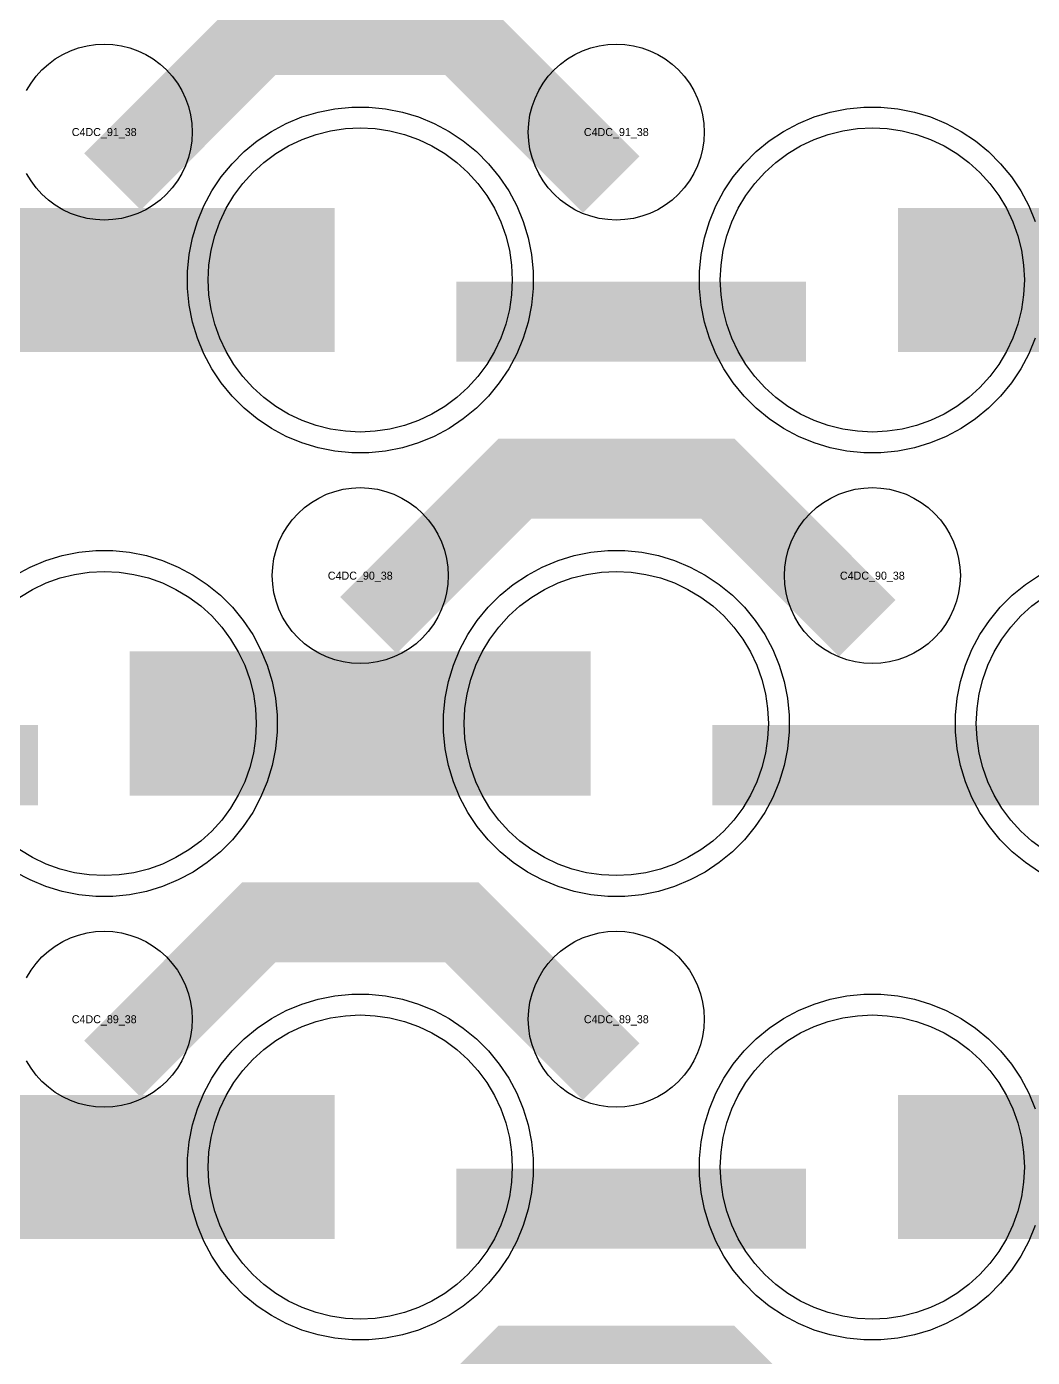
# Model space of a CAD drawing. Extents: x -11880 to 11880, y -14992 to 14992.
# Drawn here: x 135.8 to 450, y -2566.8 to -2151.1 of the extents above; entities that cross this region are included whole.
import ezdxf
from ezdxf.enums import TextEntityAlignment as Align

# ---------------------------------------------------------------- set-up
doc = ezdxf.new("R2010")
doc.units = 0
doc.header["$MEASUREMENT"] = 0
for name, color, linetype in [('GDS_775_DT_237', 138, 'CONTINUOUS'), ('RDL1_FS', 34, 'CONTINUOUS'), ('RDL_BS', 160, 'CONTINUOUS')]:
    doc.layers.add(name, color=color, linetype=linetype)

msp = doc.modelspace()

# ---------------------------------------------------------------- linework, layer by layer
at = {"layer": 'RDL1_FS', "color": 11, "true_color": 0xf27172}
for points in [[(240, -2277.744), (235.343, -2277.515), (230.732, -2276.831), (226.209, -2275.699), (221.819, -2274.127), (217.605, -2272.135), (213.605, -2269.737), (209.86, -2266.959), (206.406, -2263.829), (203.276, -2260.375), (200.498, -2256.63), (198.1, -2252.63), (196.108, -2248.416), (194.536, -2244.026), (193.404, -2239.503), (192.72, -2234.892), (192.491, -2230.235), (192.72, -2225.578), (193.404, -2220.967), (194.536, -2216.444), (196.108, -2212.054), (198.1, -2207.84), (200.498, -2203.84), (203.276, -2200.095), (206.406, -2196.641), (209.86, -2193.511), (213.605, -2190.733), (217.605, -2188.335), (221.819, -2186.343), (226.209, -2184.771), (230.732, -2183.639), (235.343, -2182.955), (240, -2182.726), (244.657, -2182.955), (249.268, -2183.639), (253.791, -2184.771), (258.181, -2186.343), (262.395, -2188.335), (266.395, -2190.733), (270.14, -2193.511), (273.594, -2196.641), (276.724, -2200.095), (279.502, -2203.84), (281.9, -2207.84), (283.892, -2212.054), (285.464, -2216.444), (286.596, -2220.967), (287.28, -2225.578), (287.509, -2230.235), (287.28, -2234.892), (286.596, -2239.503), (285.464, -2244.026), (283.892, -2248.416), (281.9, -2252.63), (279.502, -2256.63), (276.724, -2260.375), (273.594, -2263.829), (270.14, -2266.959), (266.395, -2269.737), (262.395, -2272.135), (258.181, -2274.127), (253.791, -2275.699), (249.268, -2276.831), (244.657, -2277.515)], [(400, -2277.744), (395.343, -2277.515), (390.732, -2276.831), (386.209, -2275.699), (381.819, -2274.127), (377.605, -2272.135), (373.605, -2269.737), (369.86, -2266.959), (366.406, -2263.829), (363.276, -2260.375), (360.498, -2256.63), (358.1, -2252.63), (356.108, -2248.416), (354.536, -2244.026), (353.404, -2239.503), (352.72, -2234.892), (352.491, -2230.235), (352.72, -2225.578), (353.404, -2220.967), (354.536, -2216.444), (356.108, -2212.054), (358.1, -2207.84), (360.498, -2203.84), (363.276, -2200.095), (366.406, -2196.641), (369.86, -2193.511), (373.605, -2190.733), (377.605, -2188.335), (381.819, -2186.343), (386.209, -2184.771), (390.732, -2183.639), (395.343, -2182.955), (400, -2182.726), (404.657, -2182.955), (409.268, -2183.639), (413.791, -2184.771), (418.181, -2186.343), (422.395, -2188.335), (426.395, -2190.733), (430.14, -2193.511), (433.594, -2196.641), (436.724, -2200.095), (439.502, -2203.84), (441.9, -2207.84), (443.892, -2212.054), (445.464, -2216.444), (446.596, -2220.967), (447.28, -2225.578), (447.509, -2230.235), (447.28, -2234.892), (446.596, -2239.503), (445.464, -2244.026), (443.892, -2248.416), (441.9, -2252.63), (439.502, -2256.63), (436.724, -2260.375), (433.594, -2263.829), (430.14, -2266.959), (426.395, -2269.737), (422.395, -2272.135), (418.181, -2274.127), (413.791, -2275.699), (409.268, -2276.831), (404.657, -2277.515)], [(320, -2416.309), (315.343, -2416.08), (310.732, -2415.396), (306.209, -2414.264), (301.819, -2412.692), (297.605, -2410.7), (293.605, -2408.302), (289.86, -2405.524), (286.406, -2402.394), (283.276, -2398.94), (280.498, -2395.195), (278.1, -2391.195), (276.108, -2386.981), (274.536, -2382.591), (273.404, -2378.068), (272.72, -2373.457), (272.491, -2368.8), (272.72, -2364.143), (273.404, -2359.532), (274.536, -2355.009), (276.108, -2350.619), (278.1, -2346.405), (280.498, -2342.405), (283.276, -2338.66), (286.406, -2335.206), (289.86, -2332.076), (293.605, -2329.298), (297.605, -2326.9), (301.819, -2324.908), (306.209, -2323.336), (310.732, -2322.204), (315.343, -2321.52), (320, -2321.291), (324.657, -2321.52), (329.268, -2322.204), (333.791, -2323.336), (338.181, -2324.908), (342.395, -2326.9), (346.395, -2329.298), (350.14, -2332.076), (353.594, -2335.206), (356.724, -2338.66), (359.502, -2342.405), (361.9, -2346.405), (363.892, -2350.619), (365.464, -2355.009), (366.596, -2359.532), (367.28, -2364.143), (367.509, -2368.8), (367.28, -2373.457), (366.596, -2378.068), (365.464, -2382.591), (363.892, -2386.981), (361.9, -2391.195), (359.502, -2395.195), (356.724, -2398.94), (353.594, -2402.394), (350.14, -2405.524), (346.395, -2408.302), (342.395, -2410.7), (338.181, -2412.692), (333.791, -2414.264), (329.268, -2415.396), (324.657, -2416.08)]]:
    msp.add_lwpolyline(points, close=True, dxfattribs=at)
for points in [[(88.002, -2230.235, 45, 45, 0), (160.002, -2230.235, 45, 45, 0)], [(160.002, -2230.235, 45, 45, 0), (232.002, -2230.235, 45, 45, 0)], [(408.002, -2230.235, 45, 45, 0), (480.002, -2230.235, 45, 45, 0)], [(168.002, -2368.8, 45, 45, 0), (240.002, -2368.8, 45, 45, 0)], [(240.002, -2368.8, 45, 45, 0), (312.002, -2368.8, 45, 45, 0)]]:
    msp.add_lwpolyline(points, format="xyseb", dxfattribs=at)
for points in [[(133.605, -2329.298), (137.605, -2326.9), (141.819, -2324.908), (146.209, -2323.336), (150.732, -2322.204), (155.343, -2321.52), (160, -2321.291), (164.657, -2321.52), (169.268, -2322.204), (173.791, -2323.336), (178.181, -2324.908), (182.395, -2326.9), (186.395, -2329.298), (190.14, -2332.076), (193.594, -2335.206), (196.724, -2338.66), (199.502, -2342.405), (201.9, -2346.405), (203.892, -2350.619), (205.464, -2355.009), (206.596, -2359.532), (207.28, -2364.143), (207.509, -2368.8), (207.28, -2373.457), (206.596, -2378.068), (205.464, -2382.591), (203.892, -2386.981), (201.9, -2391.195), (199.502, -2395.195), (196.724, -2398.94), (193.594, -2402.394), (190.14, -2405.524), (186.395, -2408.302), (182.395, -2410.7), (178.181, -2412.692), (173.791, -2414.264), (169.268, -2415.396), (164.657, -2416.08), (160, -2416.309), (155.343, -2416.08), (150.732, -2415.396), (146.209, -2414.264), (141.819, -2412.692), (137.605, -2410.7), (133.605, -2408.302)], [(453.605, -2408.302), (449.86, -2405.524), (446.406, -2402.394), (443.276, -2398.94), (440.498, -2395.195), (438.1, -2391.195), (436.108, -2386.981), (434.536, -2382.591), (433.404, -2378.068), (432.72, -2373.457), (432.491, -2368.8), (432.72, -2364.143), (433.404, -2359.532), (434.536, -2355.009), (436.108, -2350.619), (438.1, -2346.405), (440.498, -2342.405), (443.276, -2338.66), (446.406, -2335.206), (449.86, -2332.076), (453.605, -2329.298)]]:
    msp.add_lwpolyline(points, dxfattribs=at)
at = {"layer": 'RDL1_FS'}
for points in [[(240, -2554.869), (235.343, -2554.64), (230.732, -2553.956), (226.209, -2552.824), (221.819, -2551.252), (217.605, -2549.26), (213.605, -2546.862), (209.86, -2544.084), (206.406, -2540.954), (203.276, -2537.5), (200.498, -2533.755), (198.1, -2529.755), (196.108, -2525.541), (194.536, -2521.151), (193.404, -2516.628), (192.72, -2512.017), (192.491, -2507.36), (192.72, -2502.703), (193.404, -2498.092), (194.536, -2493.569), (196.108, -2489.179), (198.1, -2484.965), (200.498, -2480.965), (203.276, -2477.22), (206.406, -2473.766), (209.86, -2470.636), (213.605, -2467.858), (217.605, -2465.46), (221.819, -2463.468), (226.209, -2461.896), (230.732, -2460.764), (235.343, -2460.08), (240, -2459.851), (244.657, -2460.08), (249.268, -2460.764), (253.791, -2461.896), (258.181, -2463.468), (262.395, -2465.46), (266.395, -2467.858), (270.14, -2470.636), (273.594, -2473.766), (276.724, -2477.22), (279.502, -2480.965), (281.9, -2484.965), (283.892, -2489.179), (285.464, -2493.569), (286.596, -2498.092), (287.28, -2502.703), (287.509, -2507.36), (287.28, -2512.017), (286.596, -2516.628), (285.464, -2521.151), (283.892, -2525.541), (281.9, -2529.755), (279.502, -2533.755), (276.724, -2537.5), (273.594, -2540.954), (270.14, -2544.084), (266.395, -2546.862), (262.395, -2549.26), (258.181, -2551.252), (253.791, -2552.824), (249.268, -2553.956), (244.657, -2554.64)], [(400, -2554.869), (395.343, -2554.64), (390.732, -2553.956), (386.209, -2552.824), (381.819, -2551.252), (377.605, -2549.26), (373.605, -2546.862), (369.86, -2544.084), (366.406, -2540.954), (363.276, -2537.5), (360.498, -2533.755), (358.1, -2529.755), (356.108, -2525.541), (354.536, -2521.151), (353.404, -2516.628), (352.72, -2512.017), (352.491, -2507.36), (352.72, -2502.703), (353.404, -2498.092), (354.536, -2493.569), (356.108, -2489.179), (358.1, -2484.965), (360.498, -2480.965), (363.276, -2477.22), (366.406, -2473.766), (369.86, -2470.636), (373.605, -2467.858), (377.605, -2465.46), (381.819, -2463.468), (386.209, -2461.896), (390.732, -2460.764), (395.343, -2460.08), (400, -2459.851), (404.657, -2460.08), (409.268, -2460.764), (413.791, -2461.896), (418.181, -2463.468), (422.395, -2465.46), (426.395, -2467.858), (430.14, -2470.636), (433.594, -2473.766), (436.724, -2477.22), (439.502, -2480.965), (441.9, -2484.965), (443.892, -2489.179), (445.464, -2493.569), (446.596, -2498.092), (447.28, -2502.703), (447.509, -2507.36), (447.28, -2512.017), (446.596, -2516.628), (445.464, -2521.151), (443.892, -2525.541), (441.9, -2529.755), (439.502, -2533.755), (436.724, -2537.5), (433.594, -2540.954), (430.14, -2544.084), (426.395, -2546.862), (422.395, -2549.26), (418.181, -2551.252), (413.791, -2552.824), (409.268, -2553.956), (404.657, -2554.64)]]:
    msp.add_lwpolyline(points, close=True, dxfattribs=at)
for points in [[(88.002, -2507.36, 45, 45, 0), (160.002, -2507.36, 45, 45, 0)], [(160.002, -2507.36, 45, 45, 0), (232.002, -2507.36, 45, 45, 0)], [(408.002, -2507.36, 45, 45, 0), (480.002, -2507.36, 45, 45, 0)]]:
    msp.add_lwpolyline(points, format="xyseb", dxfattribs=at)
at = {"layer": 'RDL_BS'}
for points in [[(162.562, -2199.549, 25, 25, 0), (208.377, -2153.734, 25, 25, 0), (241.93, -2153.734, 25, 25, 0)], [(318.401, -2200.448, 25, 25, 0), (271.687, -2153.734, 25, 25, 0), (241.929, -2153.734, 25, 25, 0)], [(242.562, -2338.114, 25, 25, 0), (288.377, -2292.299, 25, 25, 0), (321.93, -2292.299, 25, 25, 0)], [(398.401, -2339.013, 25, 25, 0), (351.687, -2292.299, 25, 25, 0), (321.929, -2292.299, 25, 25, 0)], [(162.562, -2476.674, 25, 25, 0), (208.377, -2430.859, 25, 25, 0), (241.93, -2430.859, 25, 25, 0)], [(318.401, -2477.573, 25, 25, 0), (271.687, -2430.859, 25, 25, 0), (241.929, -2430.859, 25, 25, 0)], [(270.016, -2520.373, 25, 25, 0), (379.281, -2520.373, 25, 25, 0)], [(242.562, -2615.239, 25, 25, 0), (288.377, -2569.424, 25, 25, 0), (321.93, -2569.424, 25, 25, 0)], [(398.401, -2616.138, 25, 25, 0), (351.687, -2569.424, 25, 25, 0), (321.929, -2569.424, 25, 25, 0)]]:
    msp.add_lwpolyline(points, format="xyseb", dxfattribs=at)
for points in [[(135.75, -2171.091), (137.143, -2168.767), (138.746, -2166.604), (140.558, -2164.605), (142.557, -2162.793), (144.72, -2161.19), (147.044, -2159.797), (149.481, -2158.645), (152.016, -2157.738), (154.635, -2157.081), (157.307, -2156.685), (160, -2156.553), (162.693, -2156.685), (165.365, -2157.081), (167.984, -2157.738), (170.519, -2158.645), (172.956, -2159.797), (175.28, -2161.19), (177.443, -2162.793), (179.442, -2164.605), (181.254, -2166.604), (182.857, -2168.767), (184.25, -2171.091), (185.402, -2173.528), (186.309, -2176.063), (186.966, -2178.682), (187.362, -2181.354), (187.494, -2184.047), (187.362, -2186.74), (186.966, -2189.412), (186.309, -2192.031), (185.402, -2194.566), (184.25, -2197.003), (182.857, -2199.327), (181.254, -2201.49), (179.442, -2203.489), (177.443, -2205.301), (175.28, -2206.904), (172.956, -2208.297), (170.519, -2209.449), (167.984, -2210.356), (165.365, -2211.013), (162.693, -2211.409), (160, -2211.541), (157.307, -2211.409), (154.635, -2211.013), (152.016, -2210.356), (149.481, -2209.449), (147.044, -2208.297), (144.72, -2206.904), (142.557, -2205.301), (140.558, -2203.489), (138.746, -2201.49), (137.143, -2199.327), (135.75, -2197.003)], [(135.75, -2448.216), (137.143, -2445.892), (138.746, -2443.729), (140.558, -2441.73), (142.557, -2439.918), (144.72, -2438.315), (147.044, -2436.922), (149.481, -2435.77), (152.016, -2434.863), (154.635, -2434.206), (157.307, -2433.81), (160, -2433.678), (162.693, -2433.81), (165.365, -2434.206), (167.984, -2434.863), (170.519, -2435.77), (172.956, -2436.922), (175.28, -2438.315), (177.443, -2439.918), (179.442, -2441.73), (181.254, -2443.729), (182.857, -2445.892), (184.25, -2448.216), (185.402, -2450.653), (186.309, -2453.188), (186.966, -2455.807), (187.362, -2458.479), (187.494, -2461.172), (187.362, -2463.865), (186.966, -2466.537), (186.309, -2469.156), (185.402, -2471.691), (184.25, -2474.128), (182.857, -2476.452), (181.254, -2478.615), (179.442, -2480.614), (177.443, -2482.426), (175.28, -2484.029), (172.956, -2485.422), (170.519, -2486.574), (167.984, -2487.481), (165.365, -2488.138), (162.693, -2488.534), (160, -2488.666), (157.307, -2488.534), (154.635, -2488.138), (152.016, -2487.481), (149.481, -2486.574), (147.044, -2485.422), (144.72, -2484.029), (142.557, -2482.426), (140.558, -2480.614), (138.746, -2478.615), (137.143, -2476.452), (135.75, -2474.128)], [(450.906, -2525.565), (448.875, -2530.475), (446.383, -2535.137), (443.436, -2539.551), (440.074, -2543.652), (436.292, -2547.434), (432.191, -2550.796), (427.777, -2553.743), (423.115, -2556.235), (418.205, -2558.266), (413.165, -2559.797), (407.938, -2560.843), (402.644, -2561.36), (397.356, -2561.36), (392.062, -2560.843), (386.835, -2559.797), (381.795, -2558.266), (376.885, -2556.235), (372.223, -2553.743), (367.809, -2550.796), (363.708, -2547.434), (359.926, -2543.652), (356.564, -2539.551), (353.617, -2535.137), (351.125, -2530.475), (349.094, -2525.565), (347.563, -2520.525), (346.517, -2515.298), (346, -2510.004), (346, -2504.716), (346.517, -2499.422), (347.563, -2494.195), (349.094, -2489.155), (351.125, -2484.245), (353.617, -2479.583), (356.564, -2475.169), (359.926, -2471.068), (363.708, -2467.286), (367.809, -2463.924), (372.223, -2460.977), (376.885, -2458.485), (381.795, -2456.454), (386.835, -2454.923), (392.062, -2453.877), (397.356, -2453.36), (402.644, -2453.36), (407.938, -2453.877), (413.165, -2454.923), (418.205, -2456.454), (423.115, -2458.485), (427.777, -2460.977), (432.191, -2463.924), (436.292, -2467.286), (440.074, -2471.068), (443.436, -2475.169), (446.383, -2479.583), (448.875, -2484.245), (450.906, -2489.155)]]:
    msp.add_lwpolyline(points, dxfattribs=at)
for points in [[(320, -2211.541), (317.307, -2211.409), (314.635, -2211.013), (312.016, -2210.356), (309.481, -2209.449), (307.044, -2208.297), (304.72, -2206.904), (302.557, -2205.301), (300.558, -2203.489), (298.746, -2201.49), (297.143, -2199.327), (295.75, -2197.003), (294.598, -2194.566), (293.691, -2192.031), (293.034, -2189.412), (292.638, -2186.74), (292.506, -2184.047), (292.638, -2181.354), (293.034, -2178.682), (293.691, -2176.063), (294.598, -2173.528), (295.75, -2171.091), (297.143, -2168.767), (298.746, -2166.604), (300.558, -2164.605), (302.557, -2162.793), (304.72, -2161.19), (307.044, -2159.797), (309.481, -2158.645), (312.016, -2157.738), (314.635, -2157.081), (317.307, -2156.685), (320, -2156.553), (322.693, -2156.685), (325.365, -2157.081), (327.984, -2157.738), (330.519, -2158.645), (332.956, -2159.797), (335.28, -2161.19), (337.443, -2162.793), (339.442, -2164.605), (341.254, -2166.604), (342.857, -2168.767), (344.25, -2171.091), (345.402, -2173.528), (346.309, -2176.063), (346.966, -2178.682), (347.362, -2181.354), (347.494, -2184.047), (347.362, -2186.74), (346.966, -2189.412), (346.309, -2192.031), (345.402, -2194.566), (344.25, -2197.003), (342.857, -2199.327), (341.254, -2201.49), (339.442, -2203.489), (337.443, -2205.301), (335.28, -2206.904), (332.956, -2208.297), (330.519, -2209.449), (327.984, -2210.356), (325.365, -2211.013), (322.693, -2211.409)], [(240, -2350.106), (237.307, -2349.974), (234.635, -2349.578), (232.016, -2348.921), (229.481, -2348.014), (227.044, -2346.862), (224.72, -2345.469), (222.557, -2343.866), (220.558, -2342.054), (218.746, -2340.055), (217.143, -2337.892), (215.75, -2335.568), (214.598, -2333.131), (213.691, -2330.596), (213.034, -2327.977), (212.638, -2325.305), (212.506, -2322.612), (212.638, -2319.919), (213.034, -2317.247), (213.691, -2314.628), (214.598, -2312.093), (215.75, -2309.656), (217.143, -2307.332), (218.746, -2305.169), (220.558, -2303.17), (222.557, -2301.358), (224.72, -2299.755), (227.044, -2298.362), (229.481, -2297.21), (232.016, -2296.303), (234.635, -2295.646), (237.307, -2295.25), (240, -2295.118), (242.693, -2295.25), (245.365, -2295.646), (247.984, -2296.303), (250.519, -2297.21), (252.956, -2298.362), (255.28, -2299.755), (257.443, -2301.358), (259.442, -2303.17), (261.254, -2305.169), (262.857, -2307.332), (264.25, -2309.656), (265.402, -2312.093), (266.309, -2314.628), (266.966, -2317.247), (267.362, -2319.919), (267.494, -2322.612), (267.362, -2325.305), (266.966, -2327.977), (266.309, -2330.596), (265.402, -2333.131), (264.25, -2335.568), (262.857, -2337.892), (261.254, -2340.055), (259.442, -2342.054), (257.443, -2343.866), (255.28, -2345.469), (252.956, -2346.862), (250.519, -2348.014), (247.984, -2348.921), (245.365, -2349.578), (242.693, -2349.974)], [(400, -2350.106), (397.307, -2349.974), (394.635, -2349.578), (392.016, -2348.921), (389.481, -2348.014), (387.044, -2346.862), (384.72, -2345.469), (382.557, -2343.866), (380.558, -2342.054), (378.746, -2340.055), (377.143, -2337.892), (375.75, -2335.568), (374.598, -2333.131), (373.691, -2330.596), (373.034, -2327.977), (372.638, -2325.305), (372.506, -2322.612), (372.638, -2319.919), (373.034, -2317.247), (373.691, -2314.628), (374.598, -2312.093), (375.75, -2309.656), (377.143, -2307.332), (378.746, -2305.169), (380.558, -2303.17), (382.557, -2301.358), (384.72, -2299.755), (387.044, -2298.362), (389.481, -2297.21), (392.016, -2296.303), (394.635, -2295.646), (397.307, -2295.25), (400, -2295.118), (402.693, -2295.25), (405.365, -2295.646), (407.984, -2296.303), (410.519, -2297.21), (412.956, -2298.362), (415.28, -2299.755), (417.443, -2301.358), (419.442, -2303.17), (421.254, -2305.169), (422.857, -2307.332), (424.25, -2309.656), (425.402, -2312.093), (426.309, -2314.628), (426.966, -2317.247), (427.362, -2319.919), (427.494, -2322.612), (427.362, -2325.305), (426.966, -2327.977), (426.309, -2330.596), (425.402, -2333.131), (424.25, -2335.568), (422.857, -2337.892), (421.254, -2340.055), (419.442, -2342.054), (417.443, -2343.866), (415.28, -2345.469), (412.956, -2346.862), (410.519, -2348.014), (407.984, -2348.921), (405.365, -2349.578), (402.693, -2349.974)], [(320, -2488.666), (317.307, -2488.534), (314.635, -2488.138), (312.016, -2487.481), (309.481, -2486.574), (307.044, -2485.422), (304.72, -2484.029), (302.557, -2482.426), (300.558, -2480.614), (298.746, -2478.615), (297.143, -2476.452), (295.75, -2474.128), (294.598, -2471.691), (293.691, -2469.156), (293.034, -2466.537), (292.638, -2463.865), (292.506, -2461.172), (292.638, -2458.479), (293.034, -2455.807), (293.691, -2453.188), (294.598, -2450.653), (295.75, -2448.216), (297.143, -2445.892), (298.746, -2443.729), (300.558, -2441.73), (302.557, -2439.918), (304.72, -2438.315), (307.044, -2436.922), (309.481, -2435.77), (312.016, -2434.863), (314.635, -2434.206), (317.307, -2433.81), (320, -2433.678), (322.693, -2433.81), (325.365, -2434.206), (327.984, -2434.863), (330.519, -2435.77), (332.956, -2436.922), (335.28, -2438.315), (337.443, -2439.918), (339.442, -2441.73), (341.254, -2443.729), (342.857, -2445.892), (344.25, -2448.216), (345.402, -2450.653), (346.309, -2453.188), (346.966, -2455.807), (347.362, -2458.479), (347.494, -2461.172), (347.362, -2463.865), (346.966, -2466.537), (346.309, -2469.156), (345.402, -2471.691), (344.25, -2474.128), (342.857, -2476.452), (341.254, -2478.615), (339.442, -2480.614), (337.443, -2482.426), (335.28, -2484.029), (332.956, -2485.422), (330.519, -2486.574), (327.984, -2487.481), (325.365, -2488.138), (322.693, -2488.534)], [(237.356, -2561.36), (232.062, -2560.843), (226.835, -2559.797), (221.795, -2558.266), (216.885, -2556.235), (212.223, -2553.743), (207.809, -2550.796), (203.708, -2547.434), (199.926, -2543.652), (196.564, -2539.551), (193.617, -2535.137), (191.125, -2530.475), (189.094, -2525.565), (187.563, -2520.525), (186.517, -2515.298), (186, -2510.004), (186, -2504.716), (186.517, -2499.422), (187.563, -2494.195), (189.094, -2489.155), (191.125, -2484.245), (193.617, -2479.583), (196.564, -2475.169), (199.926, -2471.068), (203.708, -2467.286), (207.809, -2463.924), (212.223, -2460.977), (216.885, -2458.485), (221.795, -2456.454), (226.835, -2454.923), (232.062, -2453.877), (237.356, -2453.36), (242.644, -2453.36), (247.938, -2453.877), (253.165, -2454.923), (258.205, -2456.454), (263.115, -2458.485), (267.777, -2460.977), (272.191, -2463.924), (276.292, -2467.286), (280.074, -2471.068), (283.436, -2475.169), (286.383, -2479.583), (288.875, -2484.245), (290.906, -2489.155), (292.437, -2494.195), (293.483, -2499.422), (294, -2504.716), (294, -2510.004), (293.483, -2515.298), (292.437, -2520.525), (290.906, -2525.565), (288.875, -2530.475), (286.383, -2535.137), (283.436, -2539.551), (280.074, -2543.652), (276.292, -2547.434), (272.191, -2550.796), (267.777, -2553.743), (263.115, -2556.235), (258.205, -2558.266), (253.165, -2559.797), (247.938, -2560.843), (242.644, -2561.36)]]:
    msp.add_lwpolyline(points, close=True, dxfattribs=at)
at = {"layer": 'RDL_BS', "color": 11, "true_color": 0xf27172}
for points in [[(237.356, -2284.235), (232.062, -2283.718), (226.835, -2282.672), (221.795, -2281.141), (216.885, -2279.11), (212.223, -2276.618), (207.809, -2273.671), (203.708, -2270.309), (199.926, -2266.527), (196.564, -2262.426), (193.617, -2258.012), (191.125, -2253.35), (189.094, -2248.44), (187.563, -2243.4), (186.517, -2238.173), (186, -2232.879), (186, -2227.591), (186.517, -2222.297), (187.563, -2217.07), (189.094, -2212.03), (191.125, -2207.12), (193.617, -2202.458), (196.564, -2198.044), (199.926, -2193.943), (203.708, -2190.161), (207.809, -2186.799), (212.223, -2183.852), (216.885, -2181.36), (221.795, -2179.329), (226.835, -2177.798), (232.062, -2176.752), (237.356, -2176.235), (242.644, -2176.235), (247.938, -2176.752), (253.165, -2177.798), (258.205, -2179.329), (263.115, -2181.36), (267.777, -2183.852), (272.191, -2186.799), (276.292, -2190.161), (280.074, -2193.943), (283.436, -2198.044), (286.383, -2202.458), (288.875, -2207.12), (290.906, -2212.03), (292.437, -2217.07), (293.483, -2222.297), (294, -2227.591), (294, -2232.879), (293.483, -2238.173), (292.437, -2243.4), (290.906, -2248.44), (288.875, -2253.35), (286.383, -2258.012), (283.436, -2262.426), (280.074, -2266.527), (276.292, -2270.309), (272.191, -2273.671), (267.777, -2276.618), (263.115, -2279.11), (258.205, -2281.141), (253.165, -2282.672), (247.938, -2283.718), (242.644, -2284.235)], [(317.356, -2422.8), (312.062, -2422.283), (306.835, -2421.237), (301.795, -2419.706), (296.885, -2417.675), (292.223, -2415.183), (287.809, -2412.236), (283.708, -2408.874), (279.926, -2405.092), (276.564, -2400.991), (273.617, -2396.577), (271.125, -2391.915), (269.094, -2387.005), (267.563, -2381.965), (266.517, -2376.738), (266, -2371.444), (266, -2366.156), (266.517, -2360.862), (267.563, -2355.635), (269.094, -2350.595), (271.125, -2345.685), (273.617, -2341.023), (276.564, -2336.609), (279.926, -2332.508), (283.708, -2328.726), (287.809, -2325.364), (292.223, -2322.417), (296.885, -2319.925), (301.795, -2317.894), (306.835, -2316.363), (312.062, -2315.317), (317.356, -2314.8), (322.644, -2314.8), (327.938, -2315.317), (333.165, -2316.363), (338.205, -2317.894), (343.115, -2319.925), (347.777, -2322.417), (352.191, -2325.364), (356.292, -2328.726), (360.074, -2332.508), (363.436, -2336.609), (366.383, -2341.023), (368.875, -2345.685), (370.906, -2350.595), (372.437, -2355.635), (373.483, -2360.862), (374, -2366.156), (374, -2371.444), (373.483, -2376.738), (372.437, -2381.965), (370.906, -2387.005), (368.875, -2391.915), (366.383, -2396.577), (363.436, -2400.991), (360.074, -2405.092), (356.292, -2408.874), (352.191, -2412.236), (347.777, -2415.183), (343.115, -2417.675), (338.205, -2419.706), (333.165, -2421.237), (327.938, -2422.283), (322.644, -2422.8)]]:
    msp.add_lwpolyline(points, close=True, dxfattribs=at)
for points in [[(450.906, -2248.44), (448.875, -2253.35), (446.383, -2258.012), (443.436, -2262.426), (440.074, -2266.527), (436.292, -2270.309), (432.191, -2273.671), (427.777, -2276.618), (423.115, -2279.11), (418.205, -2281.141), (413.165, -2282.672), (407.938, -2283.718), (402.644, -2284.235), (397.356, -2284.235), (392.062, -2283.718), (386.835, -2282.672), (381.795, -2281.141), (376.885, -2279.11), (372.223, -2276.618), (367.809, -2273.671), (363.708, -2270.309), (359.926, -2266.527), (356.564, -2262.426), (353.617, -2258.012), (351.125, -2253.35), (349.094, -2248.44), (347.563, -2243.4), (346.517, -2238.173), (346, -2232.879), (346, -2227.591), (346.517, -2222.297), (347.563, -2217.07), (349.094, -2212.03), (351.125, -2207.12), (353.617, -2202.458), (356.564, -2198.044), (359.926, -2193.943), (363.708, -2190.161), (367.809, -2186.799), (372.223, -2183.852), (376.885, -2181.36), (381.795, -2179.329), (386.835, -2177.798), (392.062, -2176.752), (397.356, -2176.235), (402.644, -2176.235), (407.938, -2176.752), (413.165, -2177.798), (418.205, -2179.329), (423.115, -2181.36), (427.777, -2183.852), (432.191, -2186.799), (436.292, -2190.161), (440.074, -2193.943), (443.436, -2198.044), (446.383, -2202.458), (448.875, -2207.12), (450.906, -2212.03)], [(132.223, -2322.417), (136.885, -2319.925), (141.795, -2317.894), (146.835, -2316.363), (152.062, -2315.317), (157.356, -2314.8), (162.644, -2314.8), (167.938, -2315.317), (173.165, -2316.363), (178.205, -2317.894), (183.115, -2319.925), (187.777, -2322.417), (192.191, -2325.364), (196.292, -2328.726), (200.074, -2332.508), (203.436, -2336.609), (206.383, -2341.023), (208.875, -2345.685), (210.906, -2350.595), (212.437, -2355.635), (213.483, -2360.862), (214, -2366.156), (214, -2371.444), (213.483, -2376.738), (212.437, -2381.965), (210.906, -2387.005), (208.875, -2391.915), (206.383, -2396.577), (203.436, -2400.991), (200.074, -2405.092), (196.292, -2408.874), (192.191, -2412.236), (187.777, -2415.183), (183.115, -2417.675), (178.205, -2419.706), (173.165, -2421.237), (167.938, -2422.283), (162.644, -2422.8), (157.356, -2422.8), (152.062, -2422.283), (146.835, -2421.237), (141.795, -2419.706), (136.885, -2417.675), (132.223, -2415.183)], [(452.223, -2415.183), (447.809, -2412.236), (443.708, -2408.874), (439.926, -2405.092), (436.564, -2400.991), (433.617, -2396.577), (431.125, -2391.915), (429.094, -2387.005), (427.563, -2381.965), (426.517, -2376.738), (426, -2371.444), (426, -2366.156), (426.517, -2360.862), (427.563, -2355.635), (429.094, -2350.595), (431.125, -2345.685), (433.617, -2341.023), (436.564, -2336.609), (439.926, -2332.508), (443.708, -2328.726), (447.809, -2325.364), (452.223, -2322.417)]]:
    msp.add_lwpolyline(points, dxfattribs=at)
for points in [[(270.016, -2243.248, 25, 25, 0), (379.281, -2243.248, 25, 25, 0)], [(30.016, -2381.813, 25, 25, 0), (139.281, -2381.813, 25, 25, 0)], [(350.016, -2381.813, 25, 25, 0), (459.281, -2381.813, 25, 25, 0)]]:
    msp.add_lwpolyline(points, format="xyseb", dxfattribs=at)

# ---------------------------------------------------------------- texts
at = {"layer": 'GDS_775_DT_237'}
for s, p in [('C4DC_91_38', (160, -2184.047)), ('C4DC_91_38', (160, -2184.047)), ('C4DC_91_38', (320, -2184.047)), ('C4DC_91_38', (320, -2184.047)), ('C4DC_90_38', (240, -2322.612)), ('C4DC_90_38', (240, -2322.612)), ('C4DC_90_38', (400, -2322.612)), ('C4DC_90_38', (400, -2322.612)), ('C4DC_89_38', (160, -2461.172)), ('C4DC_89_38', (160, -2461.172)), ('C4DC_89_38', (320, -2461.172)), ('C4DC_89_38', (320, -2461.172))]:
    msp.add_text(s, height=2.5, dxfattribs=at).set_placement(p, align=Align.MIDDLE_CENTER)

doc.saveas('drawing.dxf')
